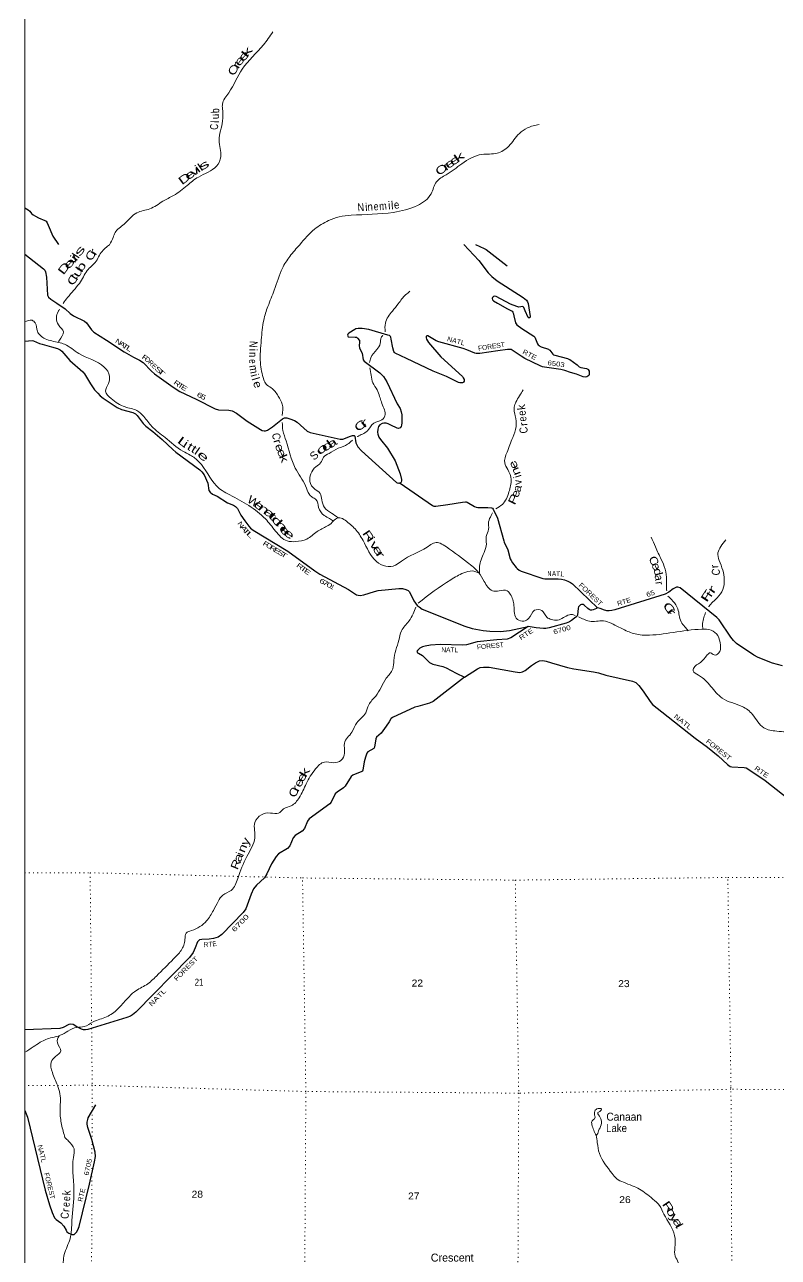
# Model space of a CAD drawing. Header units: feet. Extents: x -3 to 248627, y 0 to 184934.
# Drawn here: x 0 to 18830, y 112351 to 143156 of the extents above; entities that cross this region are included whole.
import ezdxf
from ezdxf.enums import TextEntityAlignment as Align

# ---------------------------------------------------------------- set-up
doc = ezdxf.new("R2010")
doc.units = ezdxf.units.FT
doc.header["$LTSCALE"] = 70
doc.linetypes.add('DOTTED', pattern=[1.5, 0.3, -1.2])
for name, color, linetype, lineweight in [('29', 7, 'Continuous', 25), ('30', 7, 'Continuous', 35), ('39', 7, 'Continuous', 13), ('4', 7, 'Continuous', 13), ('7', 7, 'DOTTED', 13)]:
    doc.layers.add(name, color=color, linetype=linetype, lineweight=lineweight)
doc.layers.add('41', color=7, linetype='Continuous')

msp = doc.modelspace()

# ---------------------------------------------------------------- linework, layer by layer
at = {"layer": '29'}
for points in [[(-0.15, 138580.97), (83.84, 138529.46), (125.32, 138495.06), (169.87, 138437.99), (216.09, 138401.19), (266.65, 138368.05), (348.88, 138331.69), (505.91, 138263.14), (533.96, 138242.43), (565.05, 138201.26), (615, 138084.2), (679.98, 137925.86), (704.85, 137873.07), (843.54, 137658.47)], [(0, 137417.5), (471.35, 137050.12), (501.22, 137019.08), (519.47, 136982.56), (546.95, 136848.76), (574.21, 136398.33), (585.15, 136365.47), (596.49, 136345.22), (654.48, 136292.44), (803.16, 136192.19), (1012.07, 136057.16), (1136.91, 135937.29), (1216.44, 135879.83), (1493.76, 135744.73), (1545.18, 135703.43), (1672.57, 135525.64), (1728.72, 135470.57), (2043.12, 135270.02), (2486.76, 134979.59), (2719.83, 134850.26), (2871.28, 134769.8), (2958.81, 134712.83), (3172.69, 134497.6), (3245.31, 134430.21), (3712.39, 134097.93), (3878.35, 133991.29), (4285.15, 133797.52), (4757.84, 133553.87), (4845.47, 133529.57), (5098.18, 133520.18), (5181.12, 133502.75), (5289.88, 133449.5), (5560.06, 133243.54), (5888.43, 133036.79), (5931.01, 133017.11), (5982.1, 133006.16), (6018.59, 133006.16), (6062.76, 133018.43), (6192.32, 133104.85), (6443.74, 133301.84), (6489.31, 133327.48), (6511.21, 133331.14), (6552.5, 133332.44), (6627.98, 133309.23), (6740.19, 133261.82), (6806.78, 133221.59), (7058.56, 132998.86), (7129.53, 132962.09), (7885.08, 132798.03), (7928.87, 132798.03), (7950.12, 132800.86), (8139.65, 132870.45), (8187.95, 132889.32), (8231.74, 132892.97), (8250.08, 132874.98), (8275.95, 132706.34), (8297.42, 132651.98), (8326.61, 132608.16), (8415.75, 132504.12), (9288.14, 131713.56), (9306.12, 131702.69), (9328.28, 131695.31)], [(10971.83, 137659.42), (11349.94, 137259.28), (11578.65, 136951.69), (11671.06, 136858.46), (11806.85, 136758.3), (12457.46, 136336.88), (12534.05, 136266.92), (12563.24, 136232.23), (12581.92, 136188.96), (12629.83, 135865.76), (12625.27, 135847), (12609.76, 135832.39), (12588.78, 135830.57), (12577.27, 135836.41), (12503.23, 136003.69), (12468.36, 136091.65), (12457.42, 136106.25), (12446.42, 136108.63), (12349.99, 136099.9), (12298.68, 136109.9), (12140.28, 136174.83), (11782.34, 136360.03), (11741.54, 136370.5), (11711.19, 136360.03), (11689.29, 136338.12), (11683.82, 136308.91), (11690.17, 136279.02), (11709.36, 136254.14), (11813.53, 136199.24), (12064.4, 136056.6)], [(11267.37, 137659.57), (11480.37, 137564.07), (11529.66, 137533.97), (12056.51, 137125.62)], [(12064.4, 136056.6), (12178, 135992.01), (12196.51, 135974.8), (12203.81, 135954.72), (12220.63, 135877.24), (12264.56, 135708.36), (12276.77, 135679.03), (12295.02, 135655.3), (12421.2, 135566.02), (12721.61, 135369.66), (12738.38, 135357.71), (12746.59, 135344.92), (12813.39, 135178.1), (12826.87, 135158.7), (12852.41, 135136.79), (12868.83, 135122.19), (12906.74, 135104.73), (13086.53, 135044.22), (13107.84, 135029.07), (13120.62, 135018.12), (13193.26, 134920.58), (13210.92, 134908.58), (13241.94, 134893.97), (13559.08, 134815.52), (13597.72, 134799.04), (13619.62, 134786.26), (13803.74, 134651.96), (13854.98, 134609.16), (13891.47, 134589.08), (14033.78, 134559.87), (14070.27, 134547.09), (14079.15, 134538.09), (14103.11, 134494.14), (14106.76, 134452.15), (14101.61, 134415.58), (14092.17, 134390.07), (14068.45, 134369.99), (14044.73, 134357.21), (14008.45, 134350.71), (13957.15, 134355.39), (13788.64, 134419.76), (13634.74, 134465.9), (13499.2, 134516.05), (13392.93, 134541.25), (12990.31, 134594.72), (12939.97, 134607.33), (12881.59, 134631.07), (12499.35, 134817.29), (12404.01, 134871.03), (12182.79, 135021.78), (12154.51, 135036.38), (12131.34, 135040.97), (12064.19, 135041.86), (11823.88, 135007.01), (11368.13, 134939.62), (11317.33, 134939.66), (11282.38, 134941.45), (11245.89, 134948.75), (11043.37, 135032.74), (10953.78, 135064.73), (10346.4, 135228.09), (10282.08, 135256.03), (10071, 135379.06), (10047.18, 135377.8), (10032.62, 135359.54), (10030.76, 135326.68), (10039.88, 135293.82), (10086.84, 135210.55), (10401.18, 134853.73), (10934.52, 134365.76), (10957.61, 134333.48), (10977.68, 134287.84), (10977.68, 134245.85), (10966.73, 134223.94), (10956.56, 134211.2), (10937.54, 134202.03), (10902.87, 134202.03), (10870.03, 134207.51), (10842.26, 134216.73), (10541.24, 134367.01), (10201.82, 134495.77), (9542.03, 134810.22)], [(9542.03, 134810.22), (9254.63, 134947.2), (9237.08, 134961.54), (9222.48, 134987.1), (9200.15, 135076.15), (9158.89, 135295.09), (9144.01, 135350.42), (9136.72, 135365.02), (9111.17, 135386.93), (9076, 135400.38), (8602.24, 135536.94), (8432.45, 135562.2), (8329.65, 135560.62), (8275.54, 135554.9), (8250, 135540.29), (8101.41, 135447.47), (8074.85, 135423.44), (8063.9, 135394.23), (8071.2, 135368.67), (8084.15, 135355.54), (8260.64, 135349.17), (8286.49, 135343.11), (8313.85, 135324.85), (8363.86, 135263.65), (8367.69, 135248.18), (8366.77, 135218.96), (8357.64, 135127.67), (8366.77, 135080.21), (8377.19, 135057.11), (8429.96, 134950.21), (8456.17, 134780.78), (8483.49, 134749.15), (8876.92, 134455.38), (8968.85, 134360.86), (9048.56, 134232.7), (9310.13, 133678.24), (9381.19, 133564.85), (9405.88, 133482.62), (9419.5, 133404.18), (9421.33, 133203.36), (9414.03, 133148.59), (9404.91, 133115.71), (9383.01, 133079.2), (9342.2, 133066.74), (9304.56, 133071.91), (9150.6, 133145.44), (9078.32, 133181.45), (9032.7, 133196.05), (8970.67, 133196.05), (8930.53, 133185.09), (8875.8, 133152.23), (8842.95, 133112.06), (8822.21, 133045.65), (8813.76, 132973.31), (8821.06, 132918.54), (8850.25, 132849.16), (8891.02, 132786.27), (9066.81, 132573.56), (9253.23, 132254.51), (9379.4, 131932.26), (9412.2, 131790.24), (9416.95, 131772.26), (9415.85, 131753.73), (9404.91, 131724.52), (9389.75, 131705.72), (9368.42, 131695.31), (9346.42, 131691.6), (9328.28, 131695.31)], [(0, 135247.36), (183.76, 135259.08), (223.07, 135251.83), (372.59, 135192.19), (440.2, 135167.84), (668.44, 135106.09), (816.05, 135063.78), (850.72, 135049.17), (884.16, 135031.08), (927.35, 134992.57), (1125.46, 134765.39), (1456.75, 134476.46), (1495.7, 134426.6), (1643.44, 134177.45), (1745.66, 134034.07), (1825.94, 133942.78), (1886.32, 133879.68), (1957.31, 133825.93), (2313.09, 133592.24), (2419.61, 133539.97), (2699.9, 133464.43), (2771.06, 133427.92), (2809.37, 133391.4), (2960.8, 133190.14), (3028.31, 133124.85), (3204.98, 132990.53), (3435.14, 132793.11), (3700.65, 132537.12), (3778.21, 132474.88), (4378.48, 132029.4), (4429.57, 131981.93), (4480.66, 131908.9), (4572.49, 131698.01), (4601.08, 131518.19), (4633.7, 131470.8), (4688.65, 131426.91), (4806.98, 131372.31), (5063.64, 131206.6), (5221.42, 131145.74), (5269.13, 131115.7), (5316.3, 131065.41), (5400.74, 130901.56), (5500.58, 130755.04), (5599.1, 130623.58), (5645.41, 130574.84), (5708.78, 130522.79), (6570.75, 130000.37), (7250.32, 129506.23), (7373.83, 129424.64), (8087.1, 129038.45), (8288.48, 128911.05), (8332.27, 128896.44), (8384.18, 128894.23), (8474.58, 128907.4), (8742.59, 128987.61), (8832.19, 129013.29), (9346.71, 129068.06), (9437.86, 129062.46), (9525.52, 129038.85), (9583.9, 129013.29), (9613.38, 128981.98), (9724.75, 128754.09), (9808.32, 128644.49), (9852.11, 128604.32), (9930.76, 128550.98), (10998.67, 128123.98), (11182.2, 128067.55), (11452.24, 128012.78), (11619.07, 127999.48), (11890.13, 127994.52), (12112.9, 128014.92), (12579.76, 128114.86)], [(9377.7, 131699.84), (10187.77, 131138.06), (10222.03, 131121.92), (10271.42, 131119.51), (10570.94, 131162.42), (10937.43, 131226.78), (11011.99, 131234.85), (11033.15, 131230.82), (11055.28, 131221.4), (11236.77, 131111.33), (11281.02, 131095.71), (11322.33, 131089.66), (11575.75, 131089.73), (11664.92, 131081.59), (11688.09, 131071.51), (11707.74, 131044.28), (11815.83, 130826.83), (11967.2, 130254.82), (11978.08, 130226.26), (12068.37, 130033.03), (12130.43, 129809.17), (12153.83, 129763.75), (12190.89, 129710.35), (12281.57, 129589.36), (12303.74, 129567.18), (12354.05, 129527.3), (12404.5, 129502.65), (12946.59, 129317.13), (12994.02, 129308.25), (13327.23, 129310.74), (13415.12, 129301), (13487.67, 129280.83), (13572.31, 129248.57), (13637.31, 129213.34), (13687.18, 129177.99), (14315.57, 128578.51)], [(18930.71, 127134.65), (18685.87, 127201.76), (18324.48, 127338.83), (18215.5, 127397.56), (17786.73, 127693.32), (17708.09, 127767.8), (17640.77, 127846.68), (17352.49, 128281.2), (17294.22, 128338.33), (16379.01, 129083.85), (16321.64, 129102.77), (16288.8, 129099.12), (16252.31, 129084.51), (16204.04, 129054.13), (16095.4, 128971.32), (16003.68, 128924.58), (14748.34, 128528.64), (14666.8, 128514.88), (14601.12, 128507.57), (14575.38, 128506.49), (14542.73, 128507.57), (14516.94, 128512.54), (14487.45, 128526.12), (14374.88, 128569.65), (14344.64, 128577.07), (14315.57, 128578.51)], [(14315.57, 128578.51), (14287.3, 128569.65), (14199.72, 128529.48), (14170.32, 128522.62), (14155.21, 128522.62), (14140.29, 128524.75), (14104.85, 128540.44), (14066.61, 128567.81), (13977.13, 128649.98), (13949.66, 128664.79), (13929.47, 128667.82), (13908.34, 128664.79), (13889.55, 128657.28), (13856.71, 128628.07), (13839.83, 128605.3), (13827.92, 128575.01), (13809.52, 128396.94), (13802.55, 128379.45), (13791.03, 128365.17), (13740.32, 128323.74), (13659.66, 128262.93), (13613.62, 128235.27), (13528.03, 128202.36), (13101.36, 128080.36), (13021.08, 128062.1), (12962.34, 128063.67), (12777.98, 128082.16), (12579.76, 128114.86)], [(12579.76, 128114.86), (12142.57, 127830.2), (12058.05, 127801.08), (11792.74, 127778.78), (11308.55, 127733.16), (11034.67, 127658.69), (10935.95, 127651.37), (10382.66, 127669.41), (10140.45, 127651.37), (10002.87, 127628.41), (9936.1, 127607.55), (9874.07, 127578.34), (9812.03, 127519.91), (9800.39, 127490.87), (9815.68, 127461.49), (9837.57, 127446.88), (9935.53, 127390.89), (9976.24, 127359.25), (10111.78, 127214.23), (10195.19, 127176.67), (10445.64, 127119.61), (10534.55, 127085.39), (10780.55, 126952.85), (10985.85, 126847.92)], [(10985.85, 126847.92), (11317.29, 127059.83), (11376.3, 127089.13), (11459.6, 127103.65), (11605.18, 127098.09), (12251.74, 126979.25), (12368.22, 126968.54), (12434.39, 126982.82), (12503.24, 127016.01), (12659.2, 127140.1), (12762.33, 127205.89), (12864.5, 127257.01), (12941.79, 127266.55), (13025.06, 127253.36), (13165.73, 127205.45), (13563.49, 127087.94), (13723.87, 127056.18), (14210.27, 126985.12), (14336.92, 126957.59), (14520.21, 126902.84), (15185.34, 126753.11), (15266.22, 126716.56), (15342.25, 126643.56), (15454.04, 126503.68), (15623.23, 126238.25), (15686.42, 126169.99), (15916.74, 125984.59), (16752.84, 125326.28), (17062.85, 125097.74), (17328.89, 124881.82), (17557.27, 124664.47), (17626.42, 124619.39), (17666.74, 124606.05), (17979.23, 124592.63), (18028, 124580.49), (18068.14, 124554.93), (18498.64, 124265.12), (19368.53, 123582.32)], [(10985.85, 126847.92), (10204.3, 126245.54), (10116.72, 126201.72), (9820.44, 126120.2), (9744.52, 126095.83), (9189.86, 125840.22), (9157.01, 125814.66), (9144.06, 125804.68), (9105.93, 125734.33), (9035.35, 125625.82), (8904.63, 125451.26), (8793.92, 125350.91), (8772.34, 125310.78), (8743.43, 125096.79), (8724.59, 125069.75), (8573.35, 124980.86), (8549.43, 124949.25), (8512.94, 124854.31), (8479.74, 124729.67), (8447.26, 124525.68), (8436.31, 124503.77), (8420.37, 124488.04), (8195.47, 124401.53), (8155.91, 124367.35), (8011.19, 124127.66), (7961.51, 124081.45), (7810.49, 123977.95), (7760.91, 123933.87), (7653.58, 123722.35), (7621.21, 123687.3), (7111.69, 123306.07), (7069.64, 123249.9), (6991.27, 123068.73), (6931.94, 123003.3), (6754.08, 122889.8), (6704.97, 122834.04), (6626.36, 122630.55), (6569.01, 122567.39), (6340.51, 122434.2), (6287, 122371.29), (6168.63, 122182.06), (6051.62, 121933.1), (5989.51, 121837.84), (5792.45, 121654.15), (5719.56, 121557), (5655.02, 121427.59), (5521.73, 121058.73), (5458.64, 120969.1), (4929.52, 120417.73), (4834.18, 120352.67), (4717.87, 120315.49), (4608.82, 120305.59), (4422.3, 120293.58), (4365.72, 120282.8), (4320.12, 120235.15), (4262.82, 120087.83), (4207, 119972.25), (4119.15, 119845.32), (2774.76, 118478.88), (2694.45, 118413.06), (2643.36, 118380.19), (2556.26, 118343.56), (1581.48, 118044.26), (1516.8, 118036.89), (1472.01, 118036.95), (1420.92, 118051.56), (1299.1, 118113.94), (1209.27, 118172.06), (1153.49, 118179.99), (1103.45, 118168.41), (957.72, 118094.46), (880.85, 118073.47), (0, 118033.96)], [(0, 116016.67), (72.68, 115849.81), (514.86, 114033.26), (620.32, 113661.2), (685.73, 113469.04), (745.94, 113341.24), (784.11, 113300.39), (901.37, 113214.67), (975.83, 113129.46), (1035.37, 113028.56), (1056.11, 112990.7), (1107.2, 112954.19), (1184.46, 112922.38), (1216.67, 112917.67), (1238.56, 112924.97), (1293.3, 112983.4), (1326.14, 113038.17), (1359.67, 113122.39), (1620.44, 114180.76), (1742.2, 114740.12), (1765.85, 114867.58), (1757.35, 114976.33), (1681.33, 115297.91), (1580.89, 115593.76), (1565.15, 115678.21), (1565.15, 115729.33), (1576.1, 115798.71), (1590.08, 115834.06), (1779.04, 116164.12)]]:
    msp.add_lwpolyline(points, dxfattribs=at)
at = {"layer": '39'}
for points in [[(6200.36, 142973.58), (5966.18, 142650.79), (5435.33, 142047.6), (5098.08, 141456.47), (4940.55, 141167.96), (4940.46, 141063.04)], [(4940.46, 141063.04), (4946.25, 140746.24), (4855.11, 140268.04), (4901.15, 139854.38), (4794.08, 139620.34), (4340.14, 139348.06), (4057.65, 139136.26), (3720.68, 138888.16), (3454.38, 138742.94), (3123.51, 138553.36), (2804.82, 138456.58), (2485.97, 138174.17), (2257.93, 137958.33), (2209.43, 137839.29), (2123.3, 137656.69)], [(6876.2, 137657.89), (7240.85, 138045.81), (7591.9, 138261.63), (7854.13, 138356.39), (8156.64, 138392.64), (9209.33, 138465), (9816.45, 138638.38), (10155.47, 138930.87), (10286.79, 139229.47), (10532.95, 139404.96), (10920.35, 139679.28), (11424.68, 139913.21), (11801.79, 139943.38), (12092.32, 140118.86), (12358.77, 140437.6), (12558.52, 140574.76), (12850.99, 140663.47)], [(2123.3, 137656.69), (2071.37, 137619.84), (1867.65, 137394.38), (1787.37, 137247.79), (1558.54, 137008.78), (1466.21, 136854.16), (1365.86, 136691.49), (1072.8, 136338.03), (960.5, 136187.19)], [(6876.2, 137657.89), (6622.29, 137363.98), (6437.64, 137068.78), (6236.99, 136522.6), (6076.46, 136114.98), (5972.14, 135773.62), (5912.03, 135279.7), (5888.08, 134709.5), (5976.53, 134281.88), (6032.78, 134169.47), (6157.29, 134081.17), (6334.03, 133874.44), (6434.48, 133669.69), (6436.42, 133387.52)], [(9626.28, 136493.72), (9421.52, 136300.9), (9335.22, 136180.41), (9188.69, 135997.65), (9012.07, 135698.43), (9006.87, 135480.54)], [(869.47, 136045.81), (835.96, 135986.59), (793.84, 135827.96), (844.08, 135653.31), (968.61, 135478.68), (870.27, 135271.85), (842.05, 135221.45)], [(-0.07, 135726.25), (183.46, 135767.51), (263.79, 135703.29), (318.05, 135496.51), (512.87, 135305.85), (852.22, 135215.62), (996.8, 135169.5), (1352.25, 134936.73), (1988.82, 134599.66), (2119.39, 134370.83), (2091.33, 134190.12), (2021.1, 133993.34), (2161.7, 133810.69), (2507.1, 133602.01), (2802.28, 133511.77), (2972.99, 133363.26), (3175.85, 133116.38), (3334.5, 132975.9), (3507.21, 132839.43), (3953.05, 132496.27), (4135.42, 132400.65), (4354.69, 132231.4), (4792.55, 131629.24), (4933.13, 131510.83), (5127.92, 131402.49), (6013.54, 130804.5), (6264.6, 130501.43), (6559.82, 130252.57), (6772.66, 130238.6), (7047.72, 130300.94), (7306.69, 130489.76), (7547.6, 130620.35), (7686.12, 130722.79), (7792.51, 130817.2), (7870.81, 130833.29), (8007.36, 130769.09), (8254.38, 130554.35), (8453.24, 130265.31), (8786.67, 129741.41), (9023.63, 129621.03), (9262.56, 129647.22), (9415.13, 129751.68), (10053.55, 130099.25), (10312.53, 130215.79), (10453.1, 130155.61), (11061.59, 129718.15), (11340.75, 129465.27), (11483.36, 129238.45), (11684.21, 129009.64), (11856.89, 129005.69), (12057.67, 129005.76), (12131.98, 128923.47), (12222.41, 128640.41), (12310.84, 128293.11), (12471.48, 128249), (12589.93, 128313.29), (12740.47, 128520.14), (12917.16, 128518.2), (13051.73, 128343.57), (13156.16, 128291.41), (13314.78, 128275.4), (13607.9, 128408.02), (13712.3, 128410.07), (13751.41, 128394.79)], [(8947.71, 135394.14), (8909.76, 135337.01), (8883.69, 135188.42), (8795.39, 135035.8), (8646.86, 134830.96), (8617.01, 134715.38)], [(8626.01, 134580.97), (8659.01, 134393.28), (8695.2, 134204.57), (8807.68, 134031.94), (8867.96, 133861.31), (8912.17, 133726.81), (8972.45, 133568.22), (9008.63, 133417.65), (8926.34, 133279.09), (8723.56, 133200.71), (8554.95, 132999.88), (8320.07, 132861.26), (8317.89, 132859.79)], [(12457.99, 134029.25), (12273.34, 133724.01), (12229.2, 133599.52), (12255.36, 133378.67), (12277.51, 133111.65), (12193.25, 132838.57), (12050.78, 132469.1), (11992.62, 132202.05), (12068.96, 132041.46), (12153.35, 131788.51), (12099.22, 131479.3), (11936.66, 131168.05), (11770.72, 131056.12)], [(6436.19, 133210.71), (6452.71, 133011.16), (6533.09, 132754.2), (6760.15, 132075.67), (7017.27, 131628.04), (7113.7, 131417.26), (7181.98, 131349.02), (7278.38, 131286.82), (7342.68, 131090.08), (7479.26, 130891.37), (7615.82, 130815.12), (7717.57, 130751.93)], [(8186.51, 132768.43), (8181.55, 132764.84), (8069.13, 132668.42), (7832.23, 132569.96), (7603.36, 132441.38), (7466.85, 132344.96), (7394.6, 132202.39), (7276.16, 132107.98), (7149.71, 131927.24), (7127.67, 131742.52), (7250.2, 131545.8), (7380.74, 131441.45), (7424.95, 131280.85), (7491.26, 131088.13), (7663.97, 130947.65), (7831.48, 130834.28)], [(11692.1, 130954.37), (11655.63, 130886.86), (11591.42, 130732.24), (11591.46, 130547.53), (11531.27, 130366.81), (11535.33, 130178.09), (11477.16, 129961.23), (11404.92, 129784.52), (11366.81, 129619.88), (11363.57, 129435.03)], [(15655.44, 130348.23), (15759.91, 130103.33), (15904.55, 129790.17), (16000.99, 129551.29), (16037.2, 129280.26), (16037.24, 129109.6), (16040.45, 129009.12)], [(17514.74, 130278.64), (17392.3, 130113.96), (17322.06, 129959.34), (17350.22, 129766.61), (17440.64, 129525.71), (17476.84, 129282.79), (17446.78, 129043.86), (17302.27, 128830.99), (17099.52, 128622.11), (17089.17, 128607.6)], [(11352.59, 129446.01), (11182.12, 129503.36), (10969.3, 129455.1), (10644.06, 129284.32), (9827.8, 128700.5)], [(16070.36, 128875.71), (16195.95, 128750.28), (16318.48, 128557.58), (16398.88, 128236.37), (16493.28, 128107.91), (16579.64, 128009.56)], [(9770.42, 128598.99), (9704.6, 128434.71), (9596.22, 128247.95), (9415.57, 128006.96), (9347.36, 127776.05), (9223, 127270.05), (9196.95, 127055.21), (9034.37, 126822.26), (8769.45, 126372.43), (8596.82, 126161.56), (8522.58, 125960.76), (8299.77, 125711.72), (8171.33, 125472.75), (7990.69, 125199.63), (7992.76, 124948.67), (7902.45, 124769.95), (7721.75, 124711.66), (7488.84, 124727.63), (7264, 124554.89), (7033.19, 124185.38), (6858.59, 123835.97), (6659.86, 123635.13), (6469.13, 123556.75), (6344.67, 123450.3), (6137.86, 123454.24), (5912.99, 123407.98), (5750.4, 123221.2), (5744.43, 123020.43), (5750.5, 122835.72), (5549.83, 122369.85), (5325.08, 121821.66), (5160.51, 121522.45), (4947.71, 121399.9), (4839.32, 121257.31), (4714.89, 121016.34), (4546.3, 120759.29), (4164.86, 120516.21), (4036.37, 120453.93), (4004.29, 120295.3), (3907.98, 120020.21), (3719.29, 119807.32), (3293.73, 119381.53), (3040.8, 119164.6), (2743.68, 118987.81), (2565.02, 118819.1), (2322.13, 118553.99), (2045.09, 118361.14), (1707.8, 118232.53), (1486.97, 118116), (1306.27, 118095.86), (1081.41, 118005.43), (888.68, 117898.95), (683.89, 117842.66), (388.76, 117726.1), (214.11, 117609.59), (-0.35, 117472.26)], [(17010.23, 128461.56), (16991.15, 128411.26), (16953.04, 128268.69), (16935.01, 128116.1), (16949.08, 128049.85)], [(13840.75, 128354.81), (13973.36, 128295.72), (14107.9, 128247.58), (14459.27, 128255.74), (14652.04, 128195.58), (15029.57, 128011.01), (15330.77, 127912.74), (15523.53, 127898.75), (16206.19, 127967.26), (16920.97, 128047.83), (17149.87, 128021.81), (17314.55, 127887.36), (17382.88, 127648.46), (17336.75, 127447.67), (17228.33, 127405.47), (17133.95, 127459.64), (17053.65, 127405.41), (16885.03, 127218.63), (16712.39, 127069.99), (16704.38, 127011.76), (16836.93, 126897.37), (17146.21, 126618.41), (17425.37, 126325.38), (17925.39, 126116.76), (18186.46, 125916.08), (18467.64, 125582.9), (18788.92, 125500.7), (19242.71, 125456.69), (19939.49, 125282.27), (20140.28, 125250.22), (20407.31, 125324.61), (20682.34, 125525.48), (20877.04, 125756.44), (21043.69, 125786.62), (21306.74, 125702.39)], [(860.6, 117886.73), (816.44, 117714.21), (904.84, 117509.45), (772.35, 117372.88), (663.96, 117232.3), (692.14, 116967.29), (820.72, 116650.11), (881.01, 116437.31), (885.13, 116011.68), (921.36, 115666.36), (1006.86, 115343.76)], [(14277.76, 115402.17), (14171.28, 115667.16), (14177.28, 115763.53), (14245.53, 115827.8), (14245.52, 115884.02), (14233.45, 115972.35), (14297.68, 116064.73), (14369.96, 116072.79), (14410.12, 116056.74), (14369.98, 115998.5), (14319.79, 115966.36), (14337.87, 115908.15), (14406.17, 115785.7), (14390.15, 115619.05), (14325.93, 115478.49), (14297.84, 115414.23), (14277.76, 115402.17)], [(1006.86, 115343.76), (1098.16, 115252.83), (1232.73, 115064.15), (1218.73, 114849.32), (1206.78, 114453.79), (1230.99, 114008.09), (1178.97, 113271.23), (1134.91, 112815.46), (990.44, 112425.91), (946.37, 112032.38), (817.98, 111570.55), (705.64, 111179), (653.55, 110715.2), (593.39, 110414.01), (509.09, 110265.41), (553.31, 110076.7), (545.34, 109839.79), (473.09, 109699.22), (477.18, 109438.21), (541.49, 109201.33), (549.59, 108904.18), (634.02, 108502.67), (822.94, 107796.02), (933.44, 107516.98), (1108.29, 106868.55), (1036.07, 106595.47), (927.72, 106298.29), (859.52, 106041.27), (823.48, 105655.77)], [(14277.76, 115402.17), (14305.92, 115217.47), (14358.19, 114948.46), (14675.56, 114446.64), (14792.05, 114314.17), (14960.73, 114225.89), (15181.62, 114139.64), (15358.33, 114057.39), (15691.7, 113808.55), (15860.4, 113643.98), (15972.9, 113427.18), (16238.07, 112893.22), (16246.18, 112590.06), (16250.25, 112383.26), (16330.6, 112220.67), (16358.75, 112054.03), (16419.01, 111969.73), (16527.44, 111945.68), (16756.39, 111732.94), (16848.38, 111665.39), (16949.19, 111556.33), (17162.06, 111415.87), (17306.67, 111255.3), (17431.19, 111122.84), (17415.16, 110982.29), (17369.04, 110739.34), (17334.97, 110484.34), (17186.48, 110098.8), (17054.06, 109737.36), (16961.77, 109446.21), (17042.16, 109127.01), (17347.41, 108914.3), (17672.74, 108697.58), (17921.78, 108424.62), (17925.85, 108199.76), (17994.15, 108071.29), (18108.64, 107912.72), (18122.76, 107659.75), (18225.21, 107477.08), (18311.62, 107175.95), (18432.17, 106862.79), (18516.58, 106571.7), (18605.18, 105541.77), (18470.71, 105292.76), (18344.27, 105071.86), (18336.3, 104832.94), (18412.71, 104393.27), (18387.38, 104262.35)]]:
    msp.add_spline(points, degree=3, dxfattribs=at)
at = {"layer": '4'}
msp.add_lwpolyline([(0, 183577.08), (30826.42, 183598.29), (61611.62, 183645.77), (92479.02, 183767.9), (123305.1, 183916.31), (154130.93, 184107.12), (184956.47, 184340.33), (215781.67, 184615.95), (246606.46, 184933.96), (248626.55, 1367.98), (217549.25, 1047.36), (186473.05, 772.71), (155393.5, 534.37), (124315.15, 341.99), (93236.57, 192.37), (62157.81, 85.49), (31078.95, 21.37), (0, -0.01)], close=True, dxfattribs=at)
msp.add_lwpolyline([(0, 183577.08), (30826.42, 183598.29), (61611.62, 183645.77), (92479.02, 183767.9), (123305.1, 183916.31), (154130.93, 184107.12), (184956.47, 184340.33), (215781.67, 184615.95), (246606.46, 184933.96), (248626.55, 1367.98), (217549.25, 1047.36), (186473.05, 772.71), (155393.5, 534.37), (124315.15, 341.99), (93236.57, 192.37), (62157.81, 85.49), (31078.95, 21.37), (0, -0.01)], close=True, dxfattribs=at)
at = {"layer": '7'}
for points in [[(0, 121955.96), (1635.53, 121961.08), (6941.84, 121831.89), (12258, 121777.07), (17567.83, 121844.8), (22905.98, 121832.24)], [(1635.53, 121961.08), (1686.73, 116650.24), (1681.1, 114860.5)], [(7016, 91755.04), (7045.61, 95124.56), (7031, 100560.1), (7031.22, 105883.12), (6992.07, 111191.98), (7025.24, 116495), (6941.84, 121831.89)], [(12258, 121777.07), (12343.39, 116454.25), (12320.3, 111139.2), (12371.38, 105886.63), (12424.8, 100491.4), (12329.45, 95162.1), (12306.98, 91757.31)], [(17637.89, 99779.69), (17638.54, 100456.41), (17619.12, 105897.95), (17670.28, 111225.13), (17645.71, 116624.47), (17567.83, 121844.8)], [(22957.19, 116533.45), (17643.12, 116550.1), (12343.39, 116454.25), (7025.24, 116495), (1686.73, 116650.24), (0, 116647.12)], [(1680.23, 114583.07), (1669.81, 111270.9), (1709.08, 105911.8), (1740.55, 100456.22), (1735.05, 96266.67)]]:
    msp.add_lwpolyline(points, dxfattribs=at)

# ---------------------------------------------------------------- texts
at = {"layer": '30'}
for s, rotation, width, p in [('N', 326.789, 1.3, (2310.92, 135178.1)), ('A', 326.789, 1.5, (2404.55, 135118.08)), ('T', 326.789, 1.65, (2485.16, 135064.31)), ('L', 326.974, 1.6, (2577.21, 135008.53)), ('F', 324.941, 1.6, (2975.3, 134783.43)), ('S', 317.139, 1.75, (3301.66, 134486.87)), ('T', 317.572, 1.95, (3375.88, 134421.28)), ('R', 324.572, 1.4, (3773.86, 134140.1)), ('T', 327.277, 1.6, (3866.15, 134082.33)), ('E', 328.53, 1.4, (3954.39, 134026.34)), ('6', 332.731, 1.5, (4346.95, 133844.42)), ('5', 332.731, 1.45, (4436.56, 133797.18)), ('N', 304.271, 1.35, (5352.61, 130627.47)), ('A', 307.849, 1.6, (5429.92, 130524.09)), ('T', 309.849, 1.85, (5496.38, 130451.89)), ('L', 314.419, 2.05, (5587.67, 130362.55)), ('F', 328.781, 1.45, (5996.55, 130125.2)), ('O', 328.781, 1.2, (6077.15, 130077.36)), ('R', 328.781, 1.25, (6176.58, 130017.1)), ('E', 328.781, 1.4, (6274, 129958.05)), ('S', 328.781, 1.4, (6366.98, 129901.7)), ('T', 328.781, 1.55, (6452.22, 129850.32)), ('R', 323.978, 1.4, (6840.48, 129569.32)), ('T', 323.978, 1.7, (6934.53, 129500.93)), ('E', 323.978, 1.5, (7028.19, 129432.83)), ('N', 0.428, 0.65, (13110.39, 129379.12)), ('A', 0.428, 0.75, (13226.66, 129380)), ('T', 357.676, 0.85, (13321.57, 129376.26)), ('L', 351.463, 0.95, (13426.19, 129368.42)), ('6', 331.567, 1.55, (7406.19, 129191.06)), ('7', 331.567, 1.5, (7489.29, 129145.47)), ('0', 331.567, 1.6, (7583.97, 129094.88)), ('1', 331.567, 0.7, (7664.35, 129051.8))]:
    msp.add_text(s, height=120, rotation=rotation, dxfattribs=dict(at, width=width)).set_placement(p, align=Align.CENTER)
for s, rotation, width, p in [('NATL', 344.946, 1.1, (10544.3, 135251.73)), ('RTE', 331.728, 1.15, (12425.51, 134943.28)), ('6503', 352.435, 1.2, (13058.62, 134650.38)), ('FOREST', 316.349, 1.15, (13829.98, 129135.69)), ('RTE', 17.506, 1.1, (14823.91, 128625.87)), ('65', 17.506, 1.2, (15551.74, 128849.66)), ('RTE', 33.069, 1.2, (12400.08, 127771.09)), ('6700', 15.957, 1.25, (13226.89, 127918.64)), ('NATL', 321.785, 1.25, (16207.6, 125844.68)), ('FOREST', 321.602, 1.15, (17008.5, 125224.59)), ('RTE', 326.052, 1.2, (18219.81, 124541.19)), ('6700', 46.18, 1.5, (5243.4, 120470.4)), ('FOREST', 45.466, 1.2, (3797.5, 119244.12)), ('NATL', 45.466, 1.3, (3171.32, 118611.03)), ('NATL', 283.681, 1.1, (320.54, 115146.95)), ('6705', 77.72, 1.2, (1593.24, 114384.91)), ('RTE', 76.159, 1.05, (1438.05, 113733.11))]:
    msp.add_text(s, height=120, rotation=rotation, dxfattribs=dict(at, width=width)).set_placement(p)
for s, rotation, p in [('FOREST', 8.411, (11336.78, 135007.95)), ('NATL', 359.133, (10408.54, 127475.67)), ('FOREST', 5.382, (11306.08, 127540.33)), ('RTE', 5.684, (4475.16, 120100.19)), ('FOREST', 283.681, (485.28, 114450.73))]:
    msp.add_text(s, height=120, rotation=rotation, dxfattribs=at).set_placement(p)
for s, p in [('O', (3027.33, 134743.06)), ('R', (3113.2, 134662.15)), ('E', (3197.68, 134580.84))]:
    msp.add_text(s, height=120, rotation=314.82, dxfattribs=at).set_placement(p, align=Align.CENTER)
at = {"layer": '41'}
for s, rotation, width, p in [('e', 54.7, 1.65, (5444.03, 142195.72)), ('e', 48.99, 1.85, (5546.71, 142309.36)), ('k', 52.343, 1.95, (5631.43, 142414.07)), ('C', 59.725, 1.35, (5293.5, 141970.24)), ('r', 59.725, 1.65, (5371.9, 142096.4)), ('b', 91.047, 0.8, (4860.2, 141006.85)), ('u', 91.047, 0.9, (4854.1, 140862.47)), ('C', 88.515, 0.75, (4832.68, 140600.15)), ('e', 35.261, 1.65, (10791.4, 139687.91)), ('k', 35.261, 1.85, (10910.79, 139770.49)), ('v', 36.892, 1.85, (4300.05, 139417.99)), ('i', 36.527, 1.55, (4377.91, 139471.82)), ('l', 33.741, 1.35, (4440.45, 139508.64)), ('s', 34.113, 1.9, (4532.66, 139568.61)), ('C', 35.396, 1.45, (10459.84, 139451.15)), ('r', 35.344, 1.85, (10583.08, 139538.58)), ('e', 35.344, 1.65, (10679.04, 139609.4)), ('D', 37.003, 1.6, (4051.85, 139232.13)), ('e', 36.83, 1.7, (4183.53, 139331.56)), ('N', 4.459, 0.85, (8406.3, 138492.34)), ('n', 3.367, 0.9, (8636.98, 138507.36)), ('e', 3.367, 0.8, (8785.69, 138515.6)), ('m', 4.146, 0.85, (8957.51, 138525.23)), ('e', 8.152, 0.9, (9305.1, 138558.27)), ('e', 97.505, 0.9, (12519.33, 133461.34)), ('C', 96.389, 0.85, (12563.76, 133033.12)), ('e', 96.841, 0.85, (12535.11, 133312.81)), ('e', 117.396, 1.4, (12293.79, 132195.72)), ('n', 111.068, 1.35, (12359.08, 132025.6)), ('a', 76.572, 1.15, (12403.86, 131542.76)), ('v', 96.828, 0.95, (12414.4, 131730.66)), ('P', 64.113, 1.5, (12299.15, 131255.13)), ('e', 71.21, 1.15, (12355.96, 131403.06))]:
    msp.add_text(s, height=200, rotation=rotation, dxfattribs=dict(at, width=width)).set_placement(p, align=Align.CENTER)
for s, rotation, p in [('l', 89.755, (4852.17, 140730.59)), ('i', 3.367, (8540.31, 138500.39)), ('i', 4.146, (9115.08, 138537.73)), ('l', 4.146, (9189.52, 138543.77)), ('k', 97.002, (12504.71, 133606.28)), ('r', 94.925, (12559.99, 133180.63)), ('i', 108.015, (12405.61, 131896.04))]:
    msp.add_text(s, height=200, rotation=rotation, dxfattribs=at).set_placement(p, align=Align.CENTER)
for s, rotation, width, p in [('v', 52.429, 1.85, (1204.76, 137134.79)), ('i', 57.606, 1.4, (1295.83, 137236.83)), ('l', 57.518, 1.3, (1342.4, 137296.38)), ('s', 54.489, 1.95, (1377.33, 137343.15)), ('C', 59.913, 1.35, (1667.64, 137228.48)), ('r', 61.26, 1.6, (1769.32, 137365.92)), ('D', 53.216, 1.6, (967, 136884.69)), ('e', 48.567, 1.9, (1090.11, 137019.96)), ('b', 59.149, 1.6, (1428.87, 136951.23)), ('C', 54.639, 1.45, (1200.22, 136612.66)), ('l', 56.815, 1.35, (1302.46, 136748.45)), ('u', 58.682, 1.65, (1344.95, 136818.98)), ('N', 266.139, 0.85, (5621.52, 135256.99)), ('n', 269.111, 0.85, (5610.14, 134972.86)), ('e', 272.151, 0.75, (5601.29, 134793.7)), ('m', 279.912, 0.95, (5608.66, 134632.69)), ('e', 288.745, 1.15, (5699.65, 134213.68)), ('C', 38.48, 1.55, (8328.23, 132968.07)), ('r', 40.649, 2.05, (8475.68, 133064.35)), ('L', 322.72, 1.8, (3793.53, 132727.64)), ('i', 327.223, 1.4, (3934.86, 132615.83)), ('C', 276.692, 0.85, (6181.33, 132938.42)), ('r', 285.511, 1.2, (6210.56, 132765.18)), ('d', 36.902, 1.9, (7494.92, 132466.74)), ('a', 32.834, 1.65, (7625.99, 132550.6)), ('t', 329.804, 1.4, (4039.05, 132553.58)), ('t', 330.238, 1.4, (4137.08, 132491.18)), ('l', 325.534, 1.4, (4219.49, 132440.29)), ('e', 319.613, 1.85, (4292.65, 132390.07)), ('e', 291.397, 1.25, (6244.95, 132639.47)), ('e', 293.854, 1.3, (6294.28, 132502.74)), ('o', 45.262, 2, (7381.72, 132380.06)), ('k', 292.874, 1.45, (6348.81, 132368.1)), ('W', 326.139, 1.2, (5538.52, 131240.55)), ('e', 323.921, 1.7, (5696.48, 131135.68)), ('n', 323.921, 1.8, (5809.82, 131053.55)), ('a', 323.499, 1.8, (5944.12, 130957.18)), ('t', 317.423, 1.9, (6077.57, 130852.39)), ('c', 310.805, 2.1, (6138.8, 130794.6)), ('h', 313.85, 2.1, (6238.95, 130678.46)), ('e', 311.433, 1.9, (6335.29, 130554.53)), ('e', 321.252, 1.8, (6442.03, 130437.08)), ('R', 304.176, 1.55, (8425.05, 130446.23)), ('i', 302.292, 1.4, (8545.13, 130275.69)), ('v', 301.741, 1.65, (8607.37, 130181.14)), ('e', 302.246, 1.55, (8680.54, 130063.85)), ('r', 303.195, 1.75, (8763.17, 129930.46)), ('C', 294.923, 1.2, (15580.6, 129822.46)), ('e', 292.74, 1.25, (15652.15, 129668.33)), ('d', 285.335, 1.25, (15704.31, 129543.56)), ('C', 84.176, 0.85, (17358.1, 129384.21)), ('r', 54.506, 1.85, (17205.33, 128918.62)), ('F', 56.084, 1.9, (17033.69, 128700.9)), ('i', 56.17, 1.45, (17148.81, 128834.5)), ('C', 311.111, 1.65, (15924.4, 128626.65)), ('r', 306.293, 1.9, (16030.87, 128493.61)), ('e', 60.69, 1.45, (6952.68, 124206.65)), ('k', 59.306, 1.7, (7021.51, 124325.85)), ('e', 63.835, 1.35, (6890.43, 124076.15)), ('C', 63.236, 1.25, (6755.4, 123821.32)), ('r', 64.189, 1.5, (6836.25, 123964.7)), ('n', 67.663, 1.35, (5491.13, 122445.69)), ('y', 65.264, 1.4, (5566.81, 122616.48)), ('a', 67.706, 1.35, (5388.86, 122211.18)), ('i', 67.711, 1.05, (5459.13, 122363.91)), ('R', 67.703, 1.3, (5317.42, 122020.27)), ('k', 86.153, 0.95, (1142.62, 113894.55)), ('e', 85.423, 0.8, (1121.02, 113605.37)), ('e', 85.423, 0.8, (1131.82, 113751.91)), ('R', 303.419, 1.55, (15915.11, 113680.18)), ('C', 84.837, 0.85, (1092.89, 113304.68)), ('o', 297.014, 1.4, (16021.72, 113523.31)), ('y', 300.134, 1.6, (16105.68, 113380.26)), ('a', 300.855, 1.6, (16175.79, 113264.56)), ('l', 299.821, 1.2, (16249.78, 113119.3))]:
    msp.add_text(s, height=200, rotation=rotation, dxfattribs=dict(at, width=width)).set_placement(p)
for s, rotation, p in [('i', 269.111, (5611.56, 135061.87)), ('i', 284.251, (5643.38, 134399.92)), ('l', 286.278, (5668.08, 134307.3)), ('S', 43.073, (7233.25, 132256.22)), ('a', 278.997, (15737.05, 129394.34)), ('r', 95.498, (17335.47, 129581.7)), ('r', 278.974, (15757.01, 129228.73)), ('r', 85.203, (1113.35, 113476.5))]:
    msp.add_text(s, height=200, rotation=rotation, dxfattribs=at).set_placement(p)
for s, width, p in [('Canaan', 0.95, (14532.91, 115765.96)), ('Lake', 0.9, (14525.99, 115481.71))]:
    msp.add_text(s, height=200, dxfattribs=dict(at, width=width)).set_placement(p)
msp.add_text('Crescent', height=200, dxfattribs=at).set_placement((10146.39, 112244.26))
at = {"layer": '7'}
for s, width, p in [('21', 0.85, (4246.15, 119141.38)), ('22', 1.1, (9667.78, 119118.01)), ('23', 1.1, (14828.19, 119103.59)), ('28', 1.1, (4170.58, 113840.42)), ('27', 1.1, (9578.87, 113796.58)), ('26', 1.1, (14855.61, 113706.42))]:
    msp.add_text(s, height=174.3, rotation=0.146, dxfattribs=dict(at, width=width)).set_placement(p)

doc.saveas('drawing.dxf')
